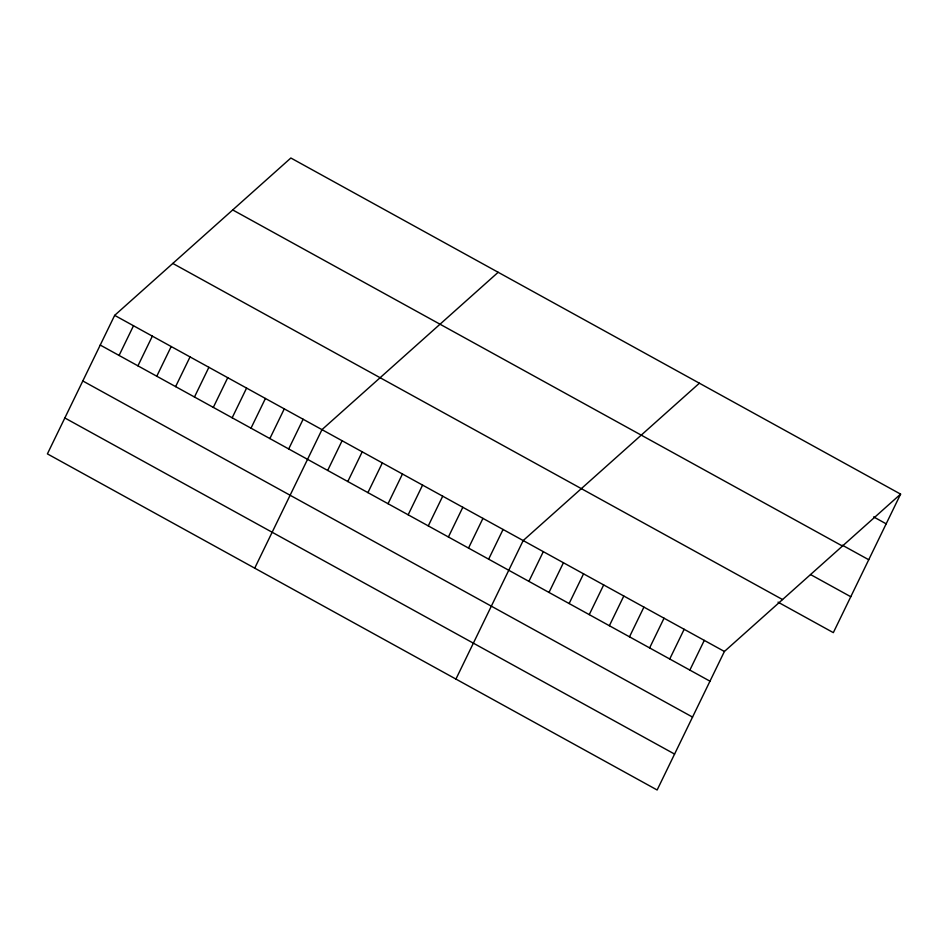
<?xml version="1.0" encoding="UTF-8"?>
<svg xmlns="http://www.w3.org/2000/svg" width="948" height="948" viewBox="0 0 948 948"><rect width="100%" height="100%" fill="white"/><g stroke="black" fill="none" stroke-linecap="round" stroke-linejoin="round"><path stroke-width="1.42" d="M114.661 315.364L47.4 453.879L657.142 789.992L724.402 651.477L900.6 494.121L290.858 158.008L114.661 315.364L724.402 651.477M119.081 355.453L133.502 325.745M137.934 365.845L152.355 336.137M156.776 376.226L171.197 346.53M175.617 386.618L190.05 356.91M194.47 397.011L208.892 367.303M213.312 407.403L227.745 377.695M232.165 417.784L246.587 388.088M251.007 428.176L265.428 398.468M269.86 438.569L284.281 408.861M288.702 448.949L303.123 419.253M254.716 568.16L321.976 429.634L498.174 272.289M327.676 470.433L342.098 440.725M347.798 481.525L362.219 451.817M367.919 492.616L382.34 462.908M388.04 503.708L402.462 474.012M408.161 514.8L422.583 485.103M428.283 525.891L442.704 496.195M448.404 536.983L462.825 507.287M468.525 548.074L482.947 518.378M488.647 559.166L503.068 529.47M455.929 679.076L523.189 540.561L699.387 383.205M528.889 581.349L543.311 551.653M549.011 592.441L563.432 562.745M569.132 603.532L583.553 573.836M589.253 614.624L603.675 584.928M609.374 625.727L623.796 596.019M629.496 636.819L643.917 607.111M649.617 647.911L664.038 618.203M669.738 659.002L684.16 629.294M689.86 670.094L704.281 640.386M900.6 494.121L833.339 632.636L778.012 602.134M873.606 516.897L886.179 523.829M842.334 545.183L868.735 559.735M232.71 209.935L842.452 546.048M810.528 574.547L850.771 596.73M172.809 263.437L782.55 599.551M100.239 345.06L709.981 681.185M82.796 380.966L692.55 717.091M64.831 417.961L674.585 754.087"/></g></svg>
